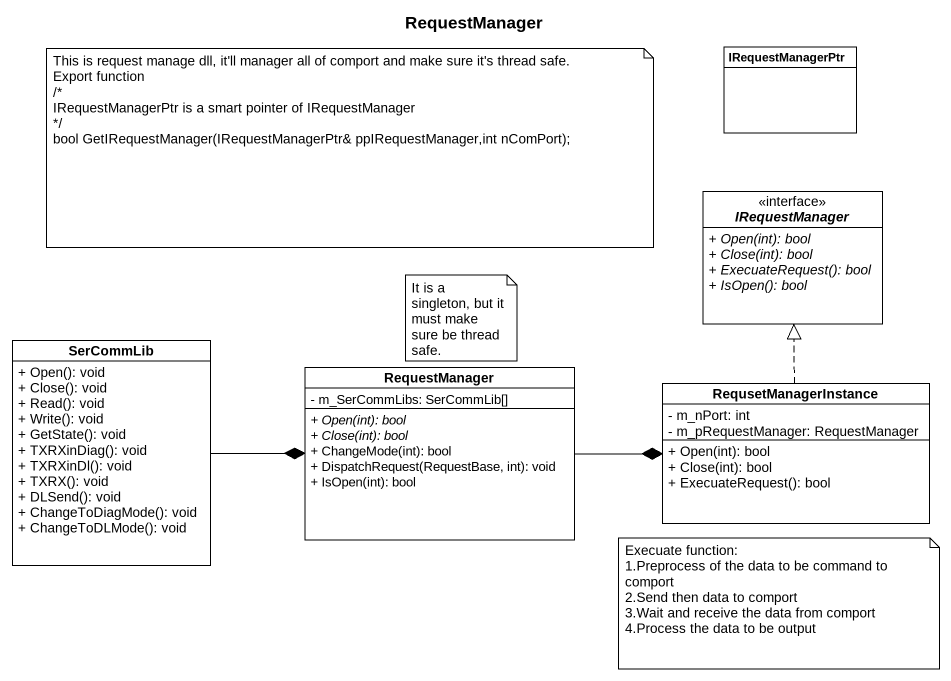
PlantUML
@startuml
title RequestManager
hide circle
hide empty members
skinparam classAttributeIconSize 0
class IRequestManagerPtr
interface IRequestManager <<interface>> {
  {abstract} + Open(int): bool
  {abstract} + Close(int): bool
  {abstract} + ExecuateRequest(): bool
  {abstract} + IsOpen(): bool
}
class SerCommLib {
  + Open(): void
  + Close(): void
  + Read(): void
  + Write(): void
  + GetState(): void
  + TXRXinDiag(): void
  + TXRXinDl(): void
  + TXRX(): void
  + DLSend(): void
  + ChangeToDiagMode(): void
  + ChangeToDLMode(): void
}
class RequestManager {
  - m_SerCommLibs: SerCommLib[]
  {abstract} + Open(int): bool
  {abstract} + Close(int): bool
  + ChangeMode(int): bool
  + DispatchRequest(RequestBase, int): void
  + IsOpen(int): bool
}
class RequsetManagerInstance {
  - m_nPort: int
  - m_pRequestManager: RequestManager
  + Open(int): bool
  + Close(int): bool
  + ExecuateRequest(): bool
}
SerCommLib -right-* RequestManager
RequestManager -right-* RequsetManagerInstance
RequsetManagerInstance .up.|> IRequestManager
note as N1
  This is request manage dll, it'll manager all of comport and make sure it's thread safe.
  Export function
  /*
  IRequestManagerPtr is a smart pointer of IRequestManager
  */
  bool GetIRequestManager(IRequestManagerPtr& ppIRequestManager,int nComPort);
end note
note as N2
  It is a singleton, but it must make sure be thread safe.
end note
note as N3
  Execuate function:
  1.Preprocess of the data to be command to comport
  2.Send then data to comport
  3.Wait and receive the data from comport
  4.Process the data to be output
end note
@enduml
